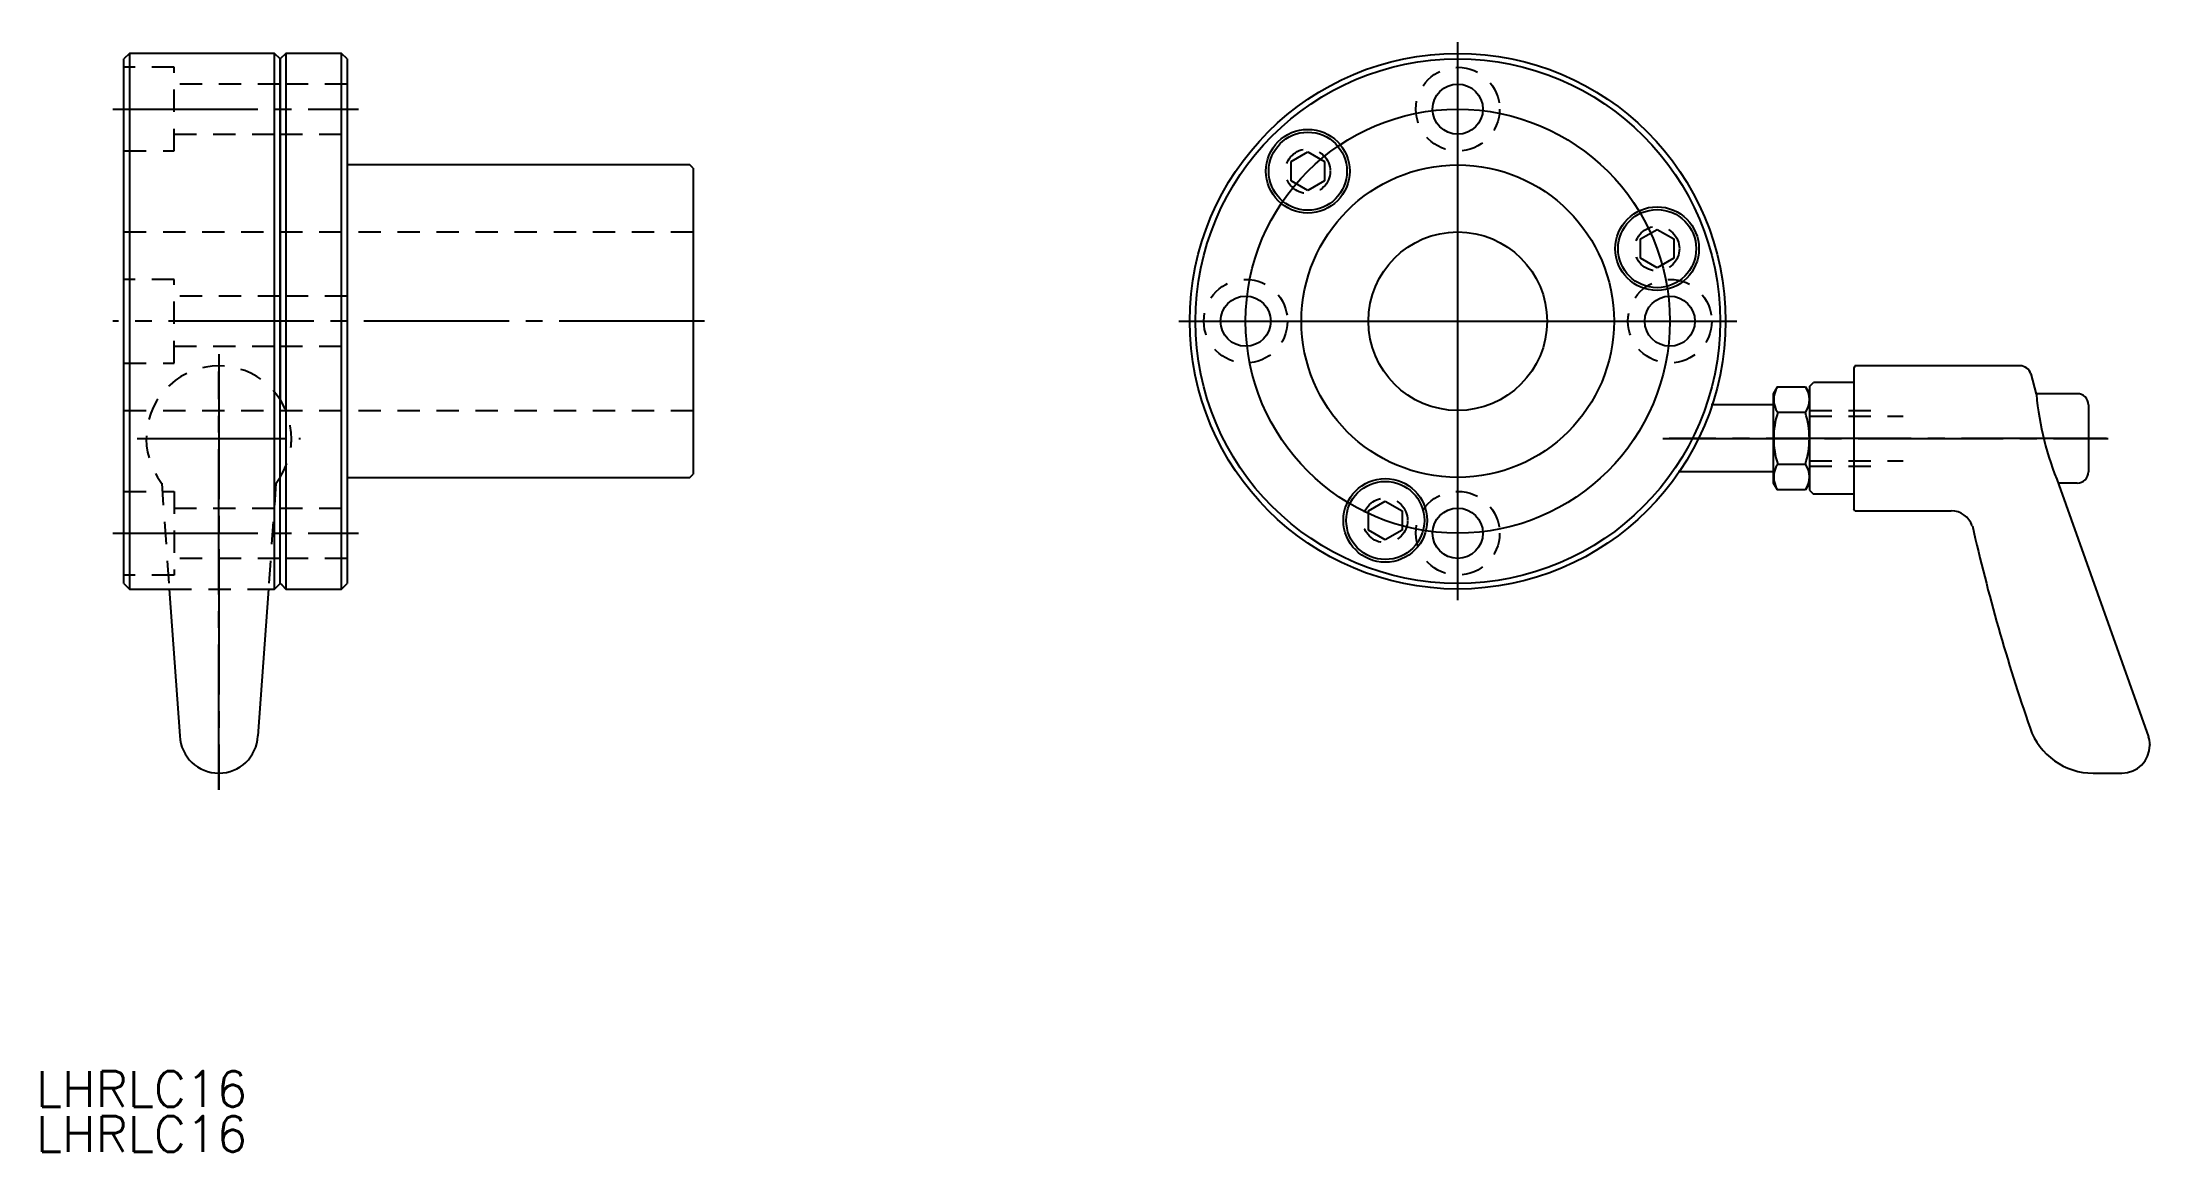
# Model space of a CAD drawing. Extents: x -210 to -21, y 200 to 300.
import ezdxf

# ---------------------------------------------------------------- set-up
doc = ezdxf.new("R2010")
doc.units = 0
doc.linetypes.add('CENTER', pattern=[17.5, 13, -1.5, 1.5, -1.5])
doc.linetypes.add('DASHED', pattern=[3.5, 2, -1.5])
doc.layers.get('0').update_dxf_attribs({"linetype": 'CONTINUOUS'})
doc.layers.add('CENTER', color=1, linetype='CENTER')
doc.styles.get("Standard").update_dxf_attribs({"font": 'txt.shx', "bigfont": '@extfont2.shx'})

msp = doc.modelspace()

# ---------------------------------------------------------------- linework, layer by layer
at = {"color": 7, "linetype": 'CONTINUOUS'}
for p, q in [((-202.03, 298.52), (-202.53, 298.02)), ((-202.03, 298.52), (-202.03, 250.52)), ((-189.03, 298.52), (-202.03, 298.52)), ((-189.03, 250.52), (-189.03, 298.52)), ((-188.53, 298.02), (-189.03, 298.52)), ((-188.03, 298.52), (-188.53, 298.02)), ((-188.03, 298.52), (-188.03, 250.52)), ((-183.03, 298.52), (-188.03, 298.52)), ((-183.03, 250.52), (-183.03, 298.52)), ((-182.53, 298.02), (-183.03, 298.52)), ((-202.53, 251.02), (-202.53, 298.02)), ((-188.53, 298.02), (-188.53, 267.49)), ((-188.53, 251.02), (-188.53, 298.02)), ((-182.53, 298.02), (-182.53, 251.02)), ((-97.97, 288.82), (-96.47, 289.69)), ((-96.47, 289.69), (-94.97, 288.82)), ((-151.83, 288.52), (-182.53, 288.52)), ((-151.53, 288.22), (-151.83, 288.52)), ((-151.53, 288.22), (-151.53, 260.82)), ((-97.97, 287.09), (-97.97, 288.82)), ((-96.47, 286.23), (-97.97, 287.09)), ((-94.97, 287.09), (-96.47, 286.23)), ((-94.97, 288.82), (-94.97, 287.09)), ((-66.68, 281.89), (-65.18, 282.75)), ((-66.68, 280.16), (-66.68, 281.89)), ((-65.18, 282.75), (-63.68, 281.89)), ((-63.68, 281.89), (-63.68, 280.16)), ((-65.18, 279.29), (-66.68, 280.16)), ((-63.68, 280.16), (-65.18, 279.29)), ((-47.45, 270.52), (-47.54, 270.32)), ((-47.54, 270.32), (-47.54, 257.72)), ((-32.67, 270.52), (-47.45, 270.52)), ((-54.74, 268.02), (-54.38, 268.64)), ((-54.38, 268.64), (-51.89, 268.64)), ((-51.89, 268.64), (-51.54, 268.02)), ((-51.54, 268.66), (-51.17, 269.02)), ((-51.54, 268.66), (-51.54, 259.39)), ((-47.54, 269.02), (-51.17, 269.02)), ((-31.7, 269.79), (-31.21, 267.97)), ((-54.74, 267.02), (-60.33, 267.02)), ((-54.74, 260.02), (-54.74, 268.02)), ((-51.89, 266.33), (-54.38, 266.33)), ((-51.54, 268.02), (-51.54, 260.02)), ((-27.54, 268.02), (-31.22, 268.02)), ((-26.54, 267.02), (-26.54, 261.02)), ((-151.83, 260.52), (-151.53, 260.82)), ((-54.74, 261.02), (-63.28, 261.02)), ((-54.38, 261.71), (-51.89, 261.71)), ((-182.53, 260.52), (-151.83, 260.52)), ((-54.38, 259.4), (-54.74, 260.02)), ((-51.89, 259.4), (-54.38, 259.4)), ((-51.54, 260.02), (-51.89, 259.4)), ((-51.54, 259.39), (-51.17, 259.02)), ((-47.54, 259.02), (-51.17, 259.02)), ((-27.54, 260.02), (-29.25, 260.02)), ((-29.18, 259.87), (-21.15, 237.27)), ((-91.03, 257.53), (-89.53, 258.4)), ((-91.03, 255.8), (-91.03, 257.53)), ((-89.53, 258.4), (-88.03, 257.53)), ((-88.03, 257.53), (-88.03, 255.8)), ((-47.45, 257.52), (-47.54, 257.72)), ((-47.45, 257.52), (-38.83, 257.52)), ((-89.53, 254.94), (-91.03, 255.8)), ((-88.03, 255.8), (-89.53, 254.94)), ((-202.53, 251.02), (-202.03, 250.52)), ((-202.03, 250.52), (-198.47, 250.52)), ((-198.47, 250.52), (-197.53, 237.37)), ((-189.59, 250.52), (-190.53, 237.37)), ((-189.59, 250.52), (-189.03, 250.52)), ((-189.03, 250.52), (-188.53, 251.02)), ((-188.4, 250.89), (-188.03, 250.52)), ((-188.03, 250.52), (-183.03, 250.52)), ((-183.03, 250.52), (-182.53, 251.02)), ((-21.04, 236.6), (-21.04, 236.52)), ((-26.1, 234.02), (-23.54, 234.02))]:
    msp.add_line(p, q, dxfattribs=at)
at = {"color": 3, "linetype": 'DASHED'}
for p, q in [((-198.03, 297.27), (-202.53, 297.27)), ((-198.03, 289.77), (-198.03, 297.27)), ((-188.53, 295.77), (-198.03, 295.77)), ((-182.53, 295.77), (-188.53, 295.77)), ((-198.03, 291.27), (-188.53, 291.27)), ((-188.53, 291.27), (-182.53, 291.27)), ((-202.53, 289.77), (-198.03, 289.77)), ((-202.53, 282.52), (-151.53, 282.52)), ((-198.03, 278.27), (-202.53, 278.27)), ((-198.03, 270.77), (-198.03, 278.27)), ((-188.53, 276.77), (-198.03, 276.77)), ((-182.53, 276.77), (-188.53, 276.77)), ((-198.03, 272.27), (-188.53, 272.27)), ((-188.53, 272.27), (-182.53, 272.27)), ((-202.53, 270.77), (-198.03, 270.77)), ((-202.53, 266.52), (-151.53, 266.52)), ((-51.54, 266.52), (-44.54, 266.52)), ((-51.54, 266.02), (-43.14, 266.02)), ((-51.54, 262.02), (-43.14, 262.02)), ((-51.54, 261.52), (-44.54, 261.52)), ((-202.53, 259.27), (-198.03, 259.27)), ((-199.15, 260.02), (-198.47, 250.52)), ((-198.03, 259.27), (-198.03, 251.77)), ((-188.91, 260.02), (-189.59, 250.52)), ((-198.03, 257.77), (-188.53, 257.77)), ((-188.53, 257.77), (-182.53, 257.77)), ((-188.53, 253.27), (-198.03, 253.27)), ((-182.53, 253.27), (-188.53, 253.27)), ((-198.03, 251.77), (-202.53, 251.77)), ((-198.47, 250.52), (-189.59, 250.52)), ((-188.53, 251.02), (-188.4, 250.89))]:
    msp.add_line(p, q, dxfattribs=at)
at = {"color": 1, "linetype": 'CENTER'}
msp.add_line((-150.53, 274.52), (-203.53, 274.52), dxfattribs=at)
at = {"color": 12, "linetype": 'CENTER'}
msp.add_line((-24.91, 264.02), (-64.11, 264.02), dxfattribs=at)
at = {"color": 7, "linetype": 'CONTINUOUS'}
for centre, radius in [((-83.04, 274.52), 24), ((-83.04, 274.52), 23.5), ((-83.04, 293.52), 2.25), ((-96.47, 287.96), 3.75), ((-96.47, 287.96), 3.5), ((-83.04, 274.52), 14), ((-65.18, 281.02), 3.75), ((-65.18, 281.02), 3.5), ((-83.04, 274.52), 8), ((-102.04, 274.52), 2.25), ((-64.04, 274.52), 2.25), ((-89.53, 256.67), 3.75), ((-89.53, 256.67), 3.5), ((-83.04, 255.52), 2.25)]:
    msp.add_circle(centre, radius, dxfattribs=at)
at = {"color": 3, "linetype": 'DASHED'}
for centre, radius in [((-83.04, 293.52), 3.75), ((-96.47, 287.96), 2), ((-65.18, 281.02), 2), ((-102.04, 274.52), 3.75), ((-64.04, 274.52), 3.75), ((-83.04, 255.52), 3.75), ((-89.53, 256.67), 2)]:
    msp.add_circle(centre, radius, dxfattribs=at)
msp.add_arc((-194.03, 264.02), 6.5, 322.0201, 217.9799, dxfattribs=at)
at = {"color": 7, "linetype": 'CONTINUOUS'}
for centre, radius, start, end in [((-32.67, 269.52), 1, 15.7247, 90), ((-52.69, 267.49), 2.04, 145.6158, 214.3842), ((-53.58, 267.49), 2.04, 325.6158, 34.3842), ((-47.09, 264.02), 7.64, 162.412, 197.588), ((-59.18, 264.02), 7.64, 342.412, 17.588), ((-3.79, 270.51), 27.53, 185.2907, 202.7322), ((-27.54, 267.02), 1, 0, 90), ((-194.03, 264.02), 6.5, 356.1557, 0), ((-52.69, 260.56), 2.04, 145.6158, 214.3842), ((-53.58, 260.56), 2.04, 325.6158, 34.3842), ((-27.54, 261.02), 1, 270, 0), ((-38.83, 255.52), 2, 19.379, 90), ((131.09, 294.28), 172.29, 192.7741, 199.0455), ((-26.1, 240.02), 6, 199.1019, 270), ((-194.03, 237.52), 3.5, 182.543, 357.4475), ((-23.54, 236.52), 2.5, 270, 0), ((-23.04, 236.6), 2, 0, 19.5744)]:
    msp.add_arc(centre, radius, start, end, dxfattribs=at)
at = {"layer": 'CENTER', "color": 1, "linetype": 'CONTINUOUS'}
for p, q in [((-83.04, 249.52), (-83.04, 299.52)), ((-108.04, 274.52), (-58.04, 274.52)), ((-83.13, 274.52), (-82.95, 274.52)), ((-83.04, 274.43), (-83.04, 274.61))]:
    msp.add_line(p, q, dxfattribs=at)
at = {"layer": 'CENTER', "color": 1, "linetype": 'CENTER'}
for p, q in [((-203.53, 293.52), (-181.53, 293.52)), ((-194.03, 271.58), (-194.03, 232.54)), ((-194.03, 232.54), (-194.03, 270.02)), ((-201.36, 264.02), (-186.72, 264.02)), ((-200.03, 264.02), (-188.03, 264.02)), ((-64.67, 264.02), (-24.76, 264.02)), ((-203.53, 255.52), (-181.53, 255.52))]:
    msp.add_line(p, q, dxfattribs=at)
at = {"layer": 'CENTER', "color": 1, "linetype": 'CONTINUOUS'}
msp.add_circle((-83.04, 274.52), 19, dxfattribs=at)

# ---------------------------------------------------------------- texts
at = {"color": 7, "linetype": 'CONTINUOUS'}
for p in [(-210.41, 204.12), (-210.41, 200.09)]:
    msp.add_text('LHRLC16', height=3.2, dxfattribs=at).set_placement(p)

doc.saveas('drawing.dxf')
